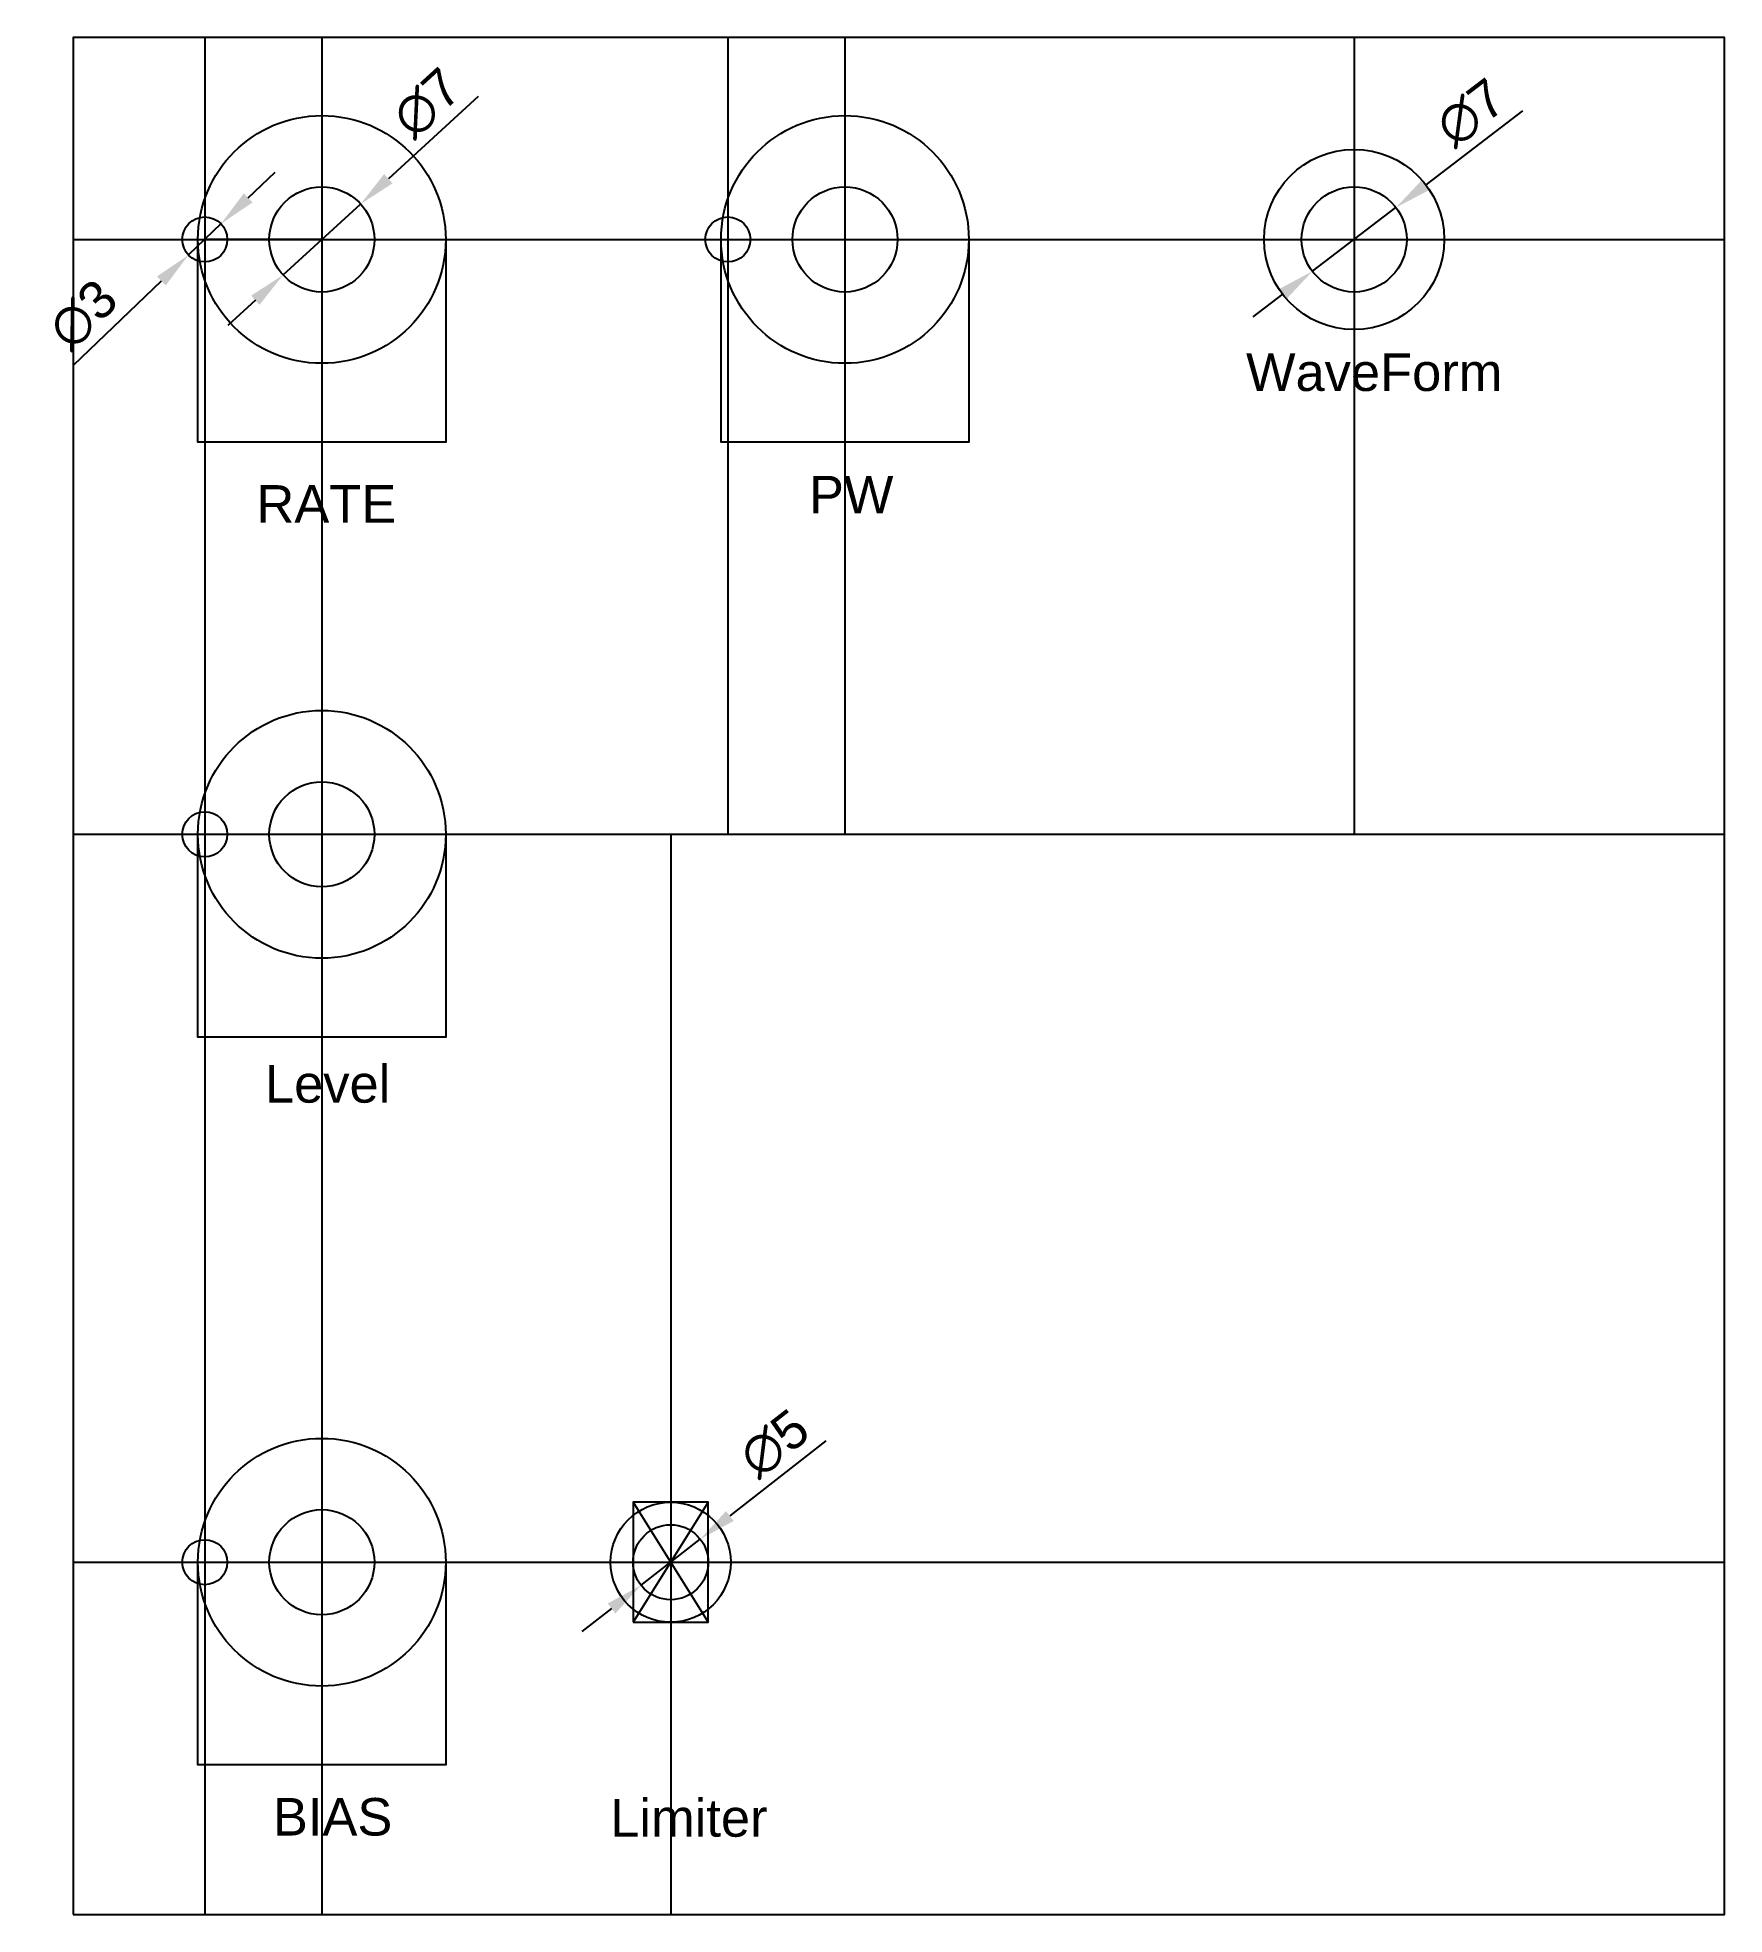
# Model space of a CAD drawing. Header units: millimetres. Extents: x -2 to 110, y 0 to 125.
import ezdxf

# ---------------------------------------------------------------- set-up
doc = ezdxf.new("R2010")
doc.units = ezdxf.units.MM
for name, color, linetype in [('Guid', 7, 'Continuous'), ('Hole', 7, 'Continuous'), ('Parts', 3, 'Continuous')]:
    doc.layers.add(name, color=color, linetype=linetype)
doc.styles.get("Standard").update_dxf_attribs({"font": 'arial.ttf'})
doc.dimstyles.new('ISO-25', dxfattribs={"dimtxt": 2.5, "dimasz": 2.5, "dimexe": 1.25, "dimexo": 0.625, "dimtad": 1, "dimtxsty": 'Standard', "dimcen": 2.5, "dimadec": 0, "dimazin": 0, "dimtfac": 1, "dimtmove": 0, "dimatfit": 3, "dimfxl": 1, "dimarcsym": 0})

# ---------------------------------------------------------------- blocks, each defined once
blk = doc.blocks.new('*D1')
at = {"layer": 'Defpoints', "color": 0, "transparency": 16777216}
for p in [(19.15, 113.91), (13.99, 109.19)]:
    blk.add_point(p, dxfattribs=at)
at = {"layer": 'Guid', "color": 0, "lineweight": -2, "transparency": 16777216}
for p, q in [((26.99, 121.07), (21, 115.6)), ((13.99, 109.19), (19.15, 113.91)), ((12.14, 107.51), (10.3, 105.82))]:
    blk.add_line(p, q, dxfattribs=at)
at = {"layer": 'Guid', "color": 0, "transparency": 16777216}
for points in [[(20.72, 115.91), (21.28, 115.29), (19.15, 113.91)], [(11.86, 107.81), (12.42, 107.2), (13.99, 109.19)]]:
    blk.add_solid(points, dxfattribs=at)
at = {"layer": 'Guid', "color": 0, "transparency": 16777216, "insert": (23.59, 120.63), "char_height": 2.5, "attachment_point": 5, "rotation": 42.4198}
blk.add_mtext('∅7', dxfattribs=at)
blk = doc.blocks.new('*D2')
at = {"layer": 'Defpoints', "color": 0, "transparency": 16777216}
for p in [(9.85, 112.59), (7.69, 110.52)]:
    blk.add_point(p, dxfattribs=at)
at = {"layer": 'Guid', "color": 0, "lineweight": -2, "transparency": 16777216}
for p, q in [((11.66, 114.32), (13.47, 116.04)), ((9.85, 112.59), (7.69, 110.52)), ((0.02, 103.19), (5.88, 108.79))]:
    blk.add_line(p, q, dxfattribs=at)
at = {"layer": 'Guid', "color": 0, "transparency": 16777216}
for points in [[(11.37, 114.62), (11.95, 114.02), (9.85, 112.59)], [(5.59, 109.09), (6.17, 108.49), (7.69, 110.52)]]:
    blk.add_solid(points, dxfattribs=at)
at = {"layer": 'Guid', "color": 0, "transparency": 16777216, "insert": (0.68, 106.55), "char_height": 2.5, "attachment_point": 5, "rotation": 43.7034}
blk.add_mtext('∅3', dxfattribs=at)
blk = doc.blocks.new('*D3')
at = {"layer": 'Defpoints', "color": 0, "transparency": 16777216}
for p in [(41.78, 25), (37.83, 21.92)]:
    blk.add_point(p, dxfattribs=at)
at = {"layer": 'Guid', "color": 0, "lineweight": -2, "transparency": 16777216}
for p, q in [((50.15, 31.54), (43.75, 26.54)), ((37.83, 21.92), (41.78, 25)), ((35.86, 20.38), (33.89, 18.84))]:
    blk.add_line(p, q, dxfattribs=at)
at = {"layer": 'Guid', "color": 0, "transparency": 16777216}
for points in [[(43.49, 26.86), (44, 26.21), (41.78, 25)], [(35.61, 20.71), (36.12, 20.05), (37.83, 21.92)]]:
    blk.add_solid(points, dxfattribs=at)
at = {"layer": 'Guid', "color": 0, "transparency": 16777216, "insert": (46.72, 31.36), "char_height": 2.5, "attachment_point": 5, "rotation": 37.9722}
blk.add_mtext('∅5', dxfattribs=at)
blk = doc.blocks.new('*D4')
at = {"layer": 'Defpoints', "color": 0, "transparency": 16777216}
for p in [(88.12, 113.68), (82.55, 109.43)]:
    blk.add_point(p, dxfattribs=at)
at = {"layer": 'Guid', "color": 0, "lineweight": -2, "transparency": 16777216}
for p, q in [((96.55, 120.11), (90.1, 115.19)), ((82.55, 109.43), (88.12, 113.68)), ((80.56, 107.91), (78.58, 106.39))]:
    blk.add_line(p, q, dxfattribs=at)
at = {"layer": 'Guid', "color": 0, "transparency": 16777216}
for points in [[(89.85, 115.52), (90.36, 114.86), (88.12, 113.68)], [(80.31, 108.24), (80.82, 107.58), (82.55, 109.43)]]:
    blk.add_solid(points, dxfattribs=at)
at = {"layer": 'Guid', "color": 0, "transparency": 16777216, "insert": (93.12, 119.98), "char_height": 2.5, "attachment_point": 5, "rotation": 37.3575}
blk.add_mtext('∅7', dxfattribs=at)

msp = doc.modelspace()

# ---------------------------------------------------------------- linework, layer by layer
msp.add_lwpolyline([(0, 0), (110, 0), (110, 125), (0, 125)], close=True)
at = {"layer": 'Guid'}
for p, q in [((8.77, 125), (8.77, 0)), ((43.614, 125), (43.614, 71.935))]:
    msp.add_line(p, q, dxfattribs=at)
at = {"layer": 'Hole'}
for p, q in [((16.57, 125), (16.57, 0)), ((51.414, 125), (51.414, 71.935)), ((85.334, 125), (85.334, 71.935)), ((0, 111.553), (110, 111.553)), ((0, 71.935), (110, 71.935)), ((39.805, 71.935), (39.805, 0)), ((0, 23.459), (110, 23.459))]:
    msp.add_line(p, q, dxfattribs=at)
for centre, radius in [((16.57, 111.553), 3.5), ((51.414, 111.553), 3.5), ((85.334, 111.553), 3.5), ((8.77, 111.553), 1.5), ((43.614, 111.553), 1.5), ((16.57, 71.935), 3.5), ((8.77, 71.935), 1.5), ((16.57, 23.459), 3.5), ((39.805, 23.459), 2.5), ((8.77, 23.459), 1.5)]:
    msp.add_circle(centre, radius, dxfattribs=at)
at = {"layer": 'Parts'}
for p, q in [((16.57, 111.553), (8.77, 111.553)), ((37.305, 27.459), (42.305, 19.459)), ((42.305, 27.459), (37.305, 19.459))]:
    msp.add_line(p, q, dxfattribs=at)
for points in [[(8.32, 111.553), (24.82, 111.553), (24.82, 98.053), (8.32, 98.053)], [(43.164, 111.553), (59.664, 111.553), (59.664, 98.053), (43.164, 98.053)], [(8.32, 71.935), (24.82, 71.935), (24.82, 58.435), (8.32, 58.435)], [(37.305, 19.459), (42.305, 19.459), (42.305, 27.459), (37.305, 27.459)], [(8.32, 23.459), (24.82, 23.459), (24.82, 9.959), (8.32, 9.959)]]:
    msp.add_lwpolyline(points, close=True, dxfattribs=at)
for centre, radius in [((16.57, 111.553), 8.25), ((51.414, 111.553), 8.25), ((85.334, 111.553), 6), ((8.77, 111.553), 1.5), ((43.614, 111.553), 1.5), ((16.57, 71.935), 8.25), ((8.77, 71.935), 1.5), ((16.57, 23.459), 8.25), ((39.805, 23.459), 4), ((8.77, 23.459), 1.5)]:
    msp.add_circle(centre, radius, dxfattribs=at)

# ---------------------------------------------------------------- texts
at = {"layer": 'Guid', "char_height": 2.5, "attachment_point": 1}
for s, width, insert in [('WaveForm', 14.66605, (78.133, 103.962)), ('RATE', 14.84089, (12.216, 95.19)), ('PW', 20.80454, (49.019, 95.806)), ('Level', 29.48081, (12.781, 56.565)), ('BIAS', 22.53084, (13.308, 7.755)), ('Limiter', 8.75509, (35.779, 7.68))]:
    msp.add_mtext_dynamic_manual_height_columns(s, width=width, gutter_width=12.5, heights=[0], dxfattribs=dict(at, insert=insert))

# ---------------------------------------------------------------- dimensions: what is measured, and where the dimension line sits
at = {"layer": 'Guid'}
for p1, p2, picture, middle in [((13.986, 109.192), (19.154, 113.914), '*D1', (23.585, 120.633)), ((82.552, 109.429), (88.116, 113.676), '*D4', (93.123, 119.979)), ((9.854, 112.589), (7.686, 110.516), '*D2', (0.682, 106.549)), ((37.834, 21.921), (41.775, 24.997), '*D3', (46.722, 31.359))]:
    dim = msp.add_diameter_dim_2p(p1=p1, p2=p2, dimstyle='ISO-25', dxfattribs=at)
    dim.commit()
    dim.dimension.update_dxf_attribs({"geometry": picture, "text_midpoint": middle})

doc.saveas('drawing.dxf')
